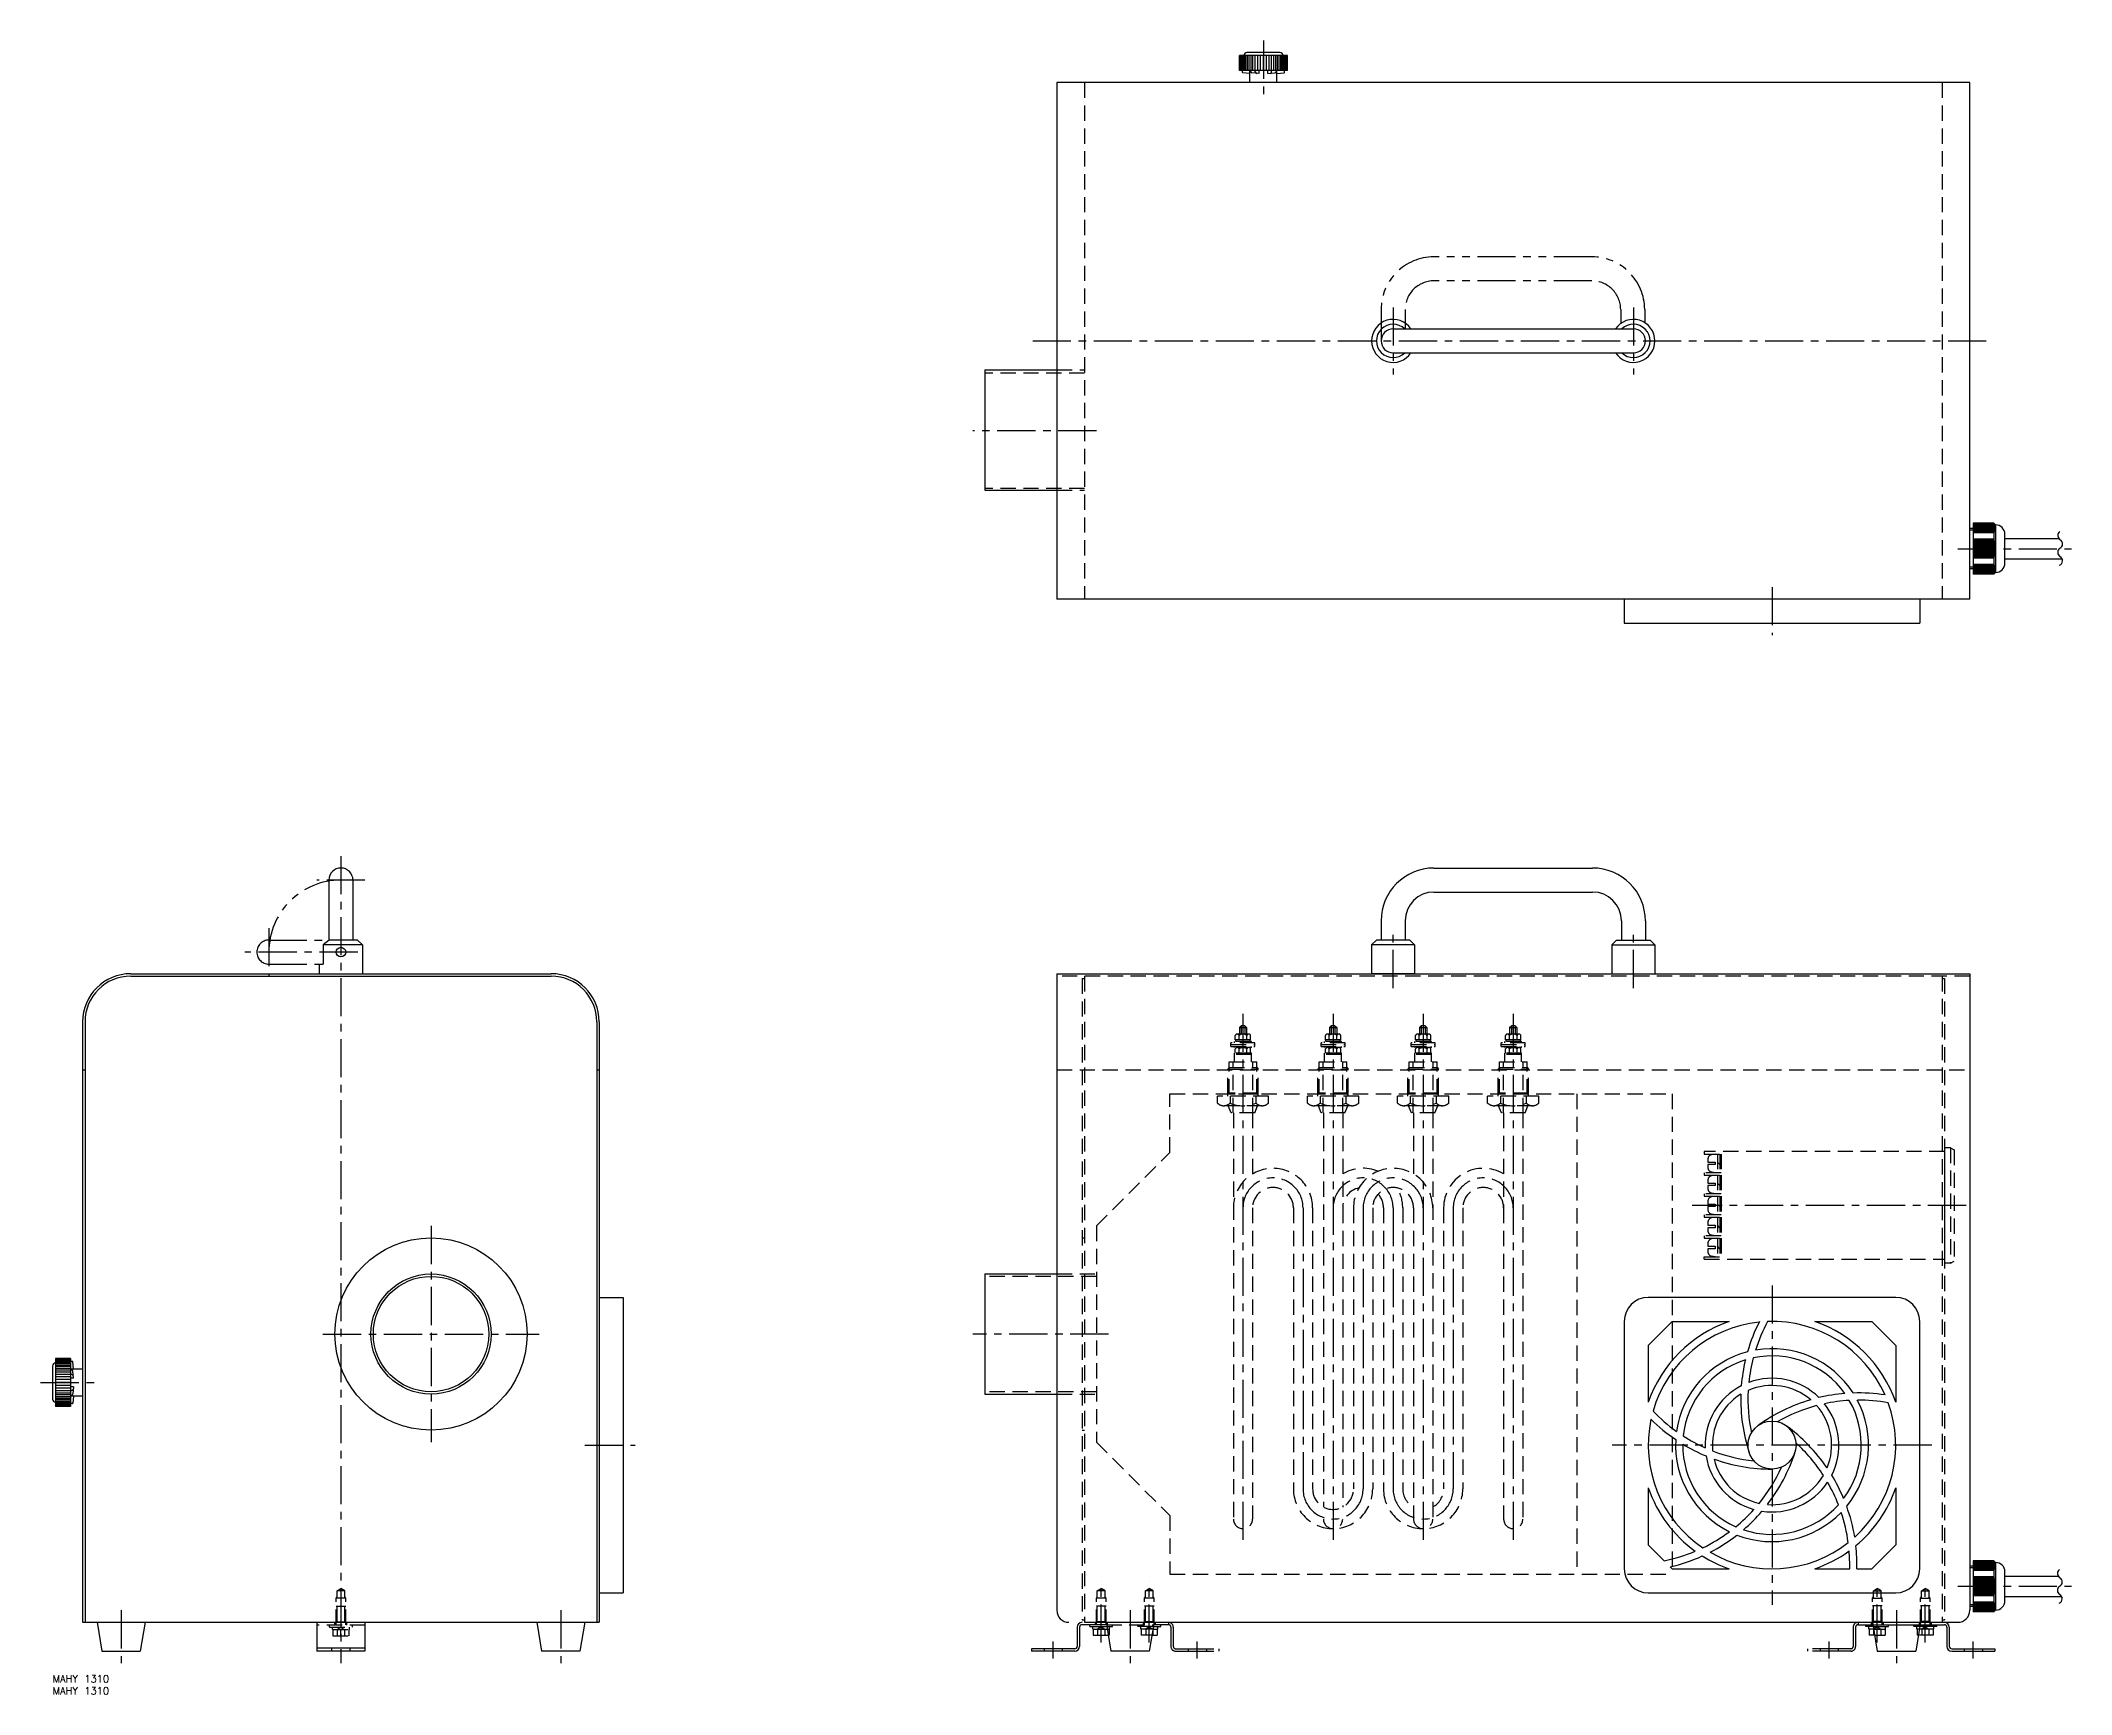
# Model space of a CAD drawing. Extents: x -5 to 840, y -8 to 680.
import ezdxf

# ---------------------------------------------------------------- set-up
doc = ezdxf.new("R2010")
doc.units = 0
doc.header["$LTSCALE"] = 0.5
for name, pattern in [('CENTER', [50.8, 31.75, -6.35, 6.35, -6.35]), ('DASHED', [19.05, 12.7, -6.35]), ('PHANTOM', [63.5, 31.75, -6.35, 6.35, -6.35, 6.35, -6.35])]:
    doc.linetypes.add(name, pattern=pattern)
for name, color, linetype in [('MSM_CENTER', 1, 'CENTER'), ('MSM_CONTINUOUS', 7, 'CONTINUOUS'), ('MSM_DASHED', 4, 'DASHED'), ('MSM_IMAGINARY', 6, 'PHANTOM'), ('MSM_NARROW', 5, 'CONTINUOUS'), ('MSM_PART_NUMBER', 7, 'CONTINUOUS')]:
    doc.layers.add(name, color=color, linetype=linetype)
doc.styles.get("Standard").update_dxf_attribs({"font": 'txt.shx', "height": 3, "bigfont": 'bigfont.shx'})

# ---------------------------------------------------------------- blocks, each defined once
blk = doc.blocks.new('*U5')
at = {"layer": 'MSM_PART_NUMBER'}
blk.add_text('MAHY 1310', height=3, dxfattribs=at).set_placement((0, -3))
blk = doc.blocks.new('*U6')
at = {"layer": 'MSM_PART_NUMBER'}
blk.add_text('MAHY 1310', height=3, dxfattribs=at).set_placement((0, -8))

msp = doc.modelspace()

# ---------------------------------------------------------------- linework, layer by layer
at = {"layer": 'MSM_CENTER'}
for p, q in [((503.97, 680.43), (503.97, 657.93)), ((557.96, 569.39), (557.96, 541.48)), ((657.96, 569.39), (657.96, 541.48)), ((407.97, 555.43), (807.96, 555.43)), ((434.47, 517.93), (382.97, 517.93)), ((792.96, 468.93), (840.27, 468.93)), ((715.66, 452.93), (715.66, 432.93)), ((120, 341), (120, 5)), ((130, 331), (110, 331)), ((90, 311), (90, 291)), ((557.96, 286), (557.96, 311)), ((657.96, 286), (657.96, 311)), ((127, 301), (80, 301)), ((495.46, 275.36), (495.46, 56)), ((532.96, 275.36), (532.96, 56)), ((570.46, 275.36), (570.46, 56)), ((607.96, 275.36), (607.96, 56)), ((520.46, 194.5), (520.46, 77.5)), ((545.46, 194.5), (545.46, 77.5)), ((557.96, 194.5), (557.96, 77.5)), ((582.96, 194.5), (582.96, 77.5)), ((796.46, 195.54), (682.46, 195.54)), ((157.5, 187), (157.5, 97)), ((715.66, 162.26), (715.66, 29.26)), ((112.5, 142), (202.5, 142)), ((439.47, 142), (382.97, 142)), ((-5, 121.8), (18.5, 121.8)), ((221.5, 95.76), (242.5, 95.76)), ((782.16, 95.76), (649.16, 95.76)), ((436.46, 13.6), (436.46, 39.04)), ((456.46, 13.6), (456.46, 39.04)), ((759.46, 13.6), (759.46, 39.04)), ((779.46, 13.6), (779.46, 39.04)), ((792.96, 37), (840.27, 37)), ((28.5, 27), (28.5, 5)), ((211.5, 27), (211.5, 5)), ((448.46, 27), (448.46, 5)), ((767.46, 27), (767.46, 5)), ((416.46, 7), (416.46, 14)), ((476.46, 7), (476.46, 14)), ((739.46, 7), (739.46, 14)), ((799.46, 7), (799.46, 14))]:
    msp.add_line(p, q, dxfattribs=at)
for centre, start, end in [((507.96, 194.5), 0, 180), ((545.46, 194.5), 0, 180), ((557.96, 194.5), 0, 180), ((595.46, 194.5), 0, 180), ((532.96, 77.5), 180, 0), ((570.46, 77.5), 180, 0)]:
    msp.add_arc(centre, 12.5, start, end, dxfattribs=at)
at = {"layer": 'MSM_CONTINUOUS'}
for p, q in [((513.97, 674.18), (493.97, 674.18)), ((493.97, 667.93), (493.97, 674.18)), ((513.97, 667.93), (493.97, 667.93)), ((494.22, 667.93), (494.22, 674.18)), ((494.47, 667.93), (494.47, 674.18)), ((494.84, 667.93), (494.84, 674.18)), ((495.22, 667.93), (495.22, 674.18)), ((495.22, 667.17), (495.22, 667.93)), ((495.59, 667.93), (495.59, 674.18)), ((496.09, 667.93), (496.09, 674.18)), ((496.72, 667.93), (496.72, 674.18)), ((510.84, 675.43), (497.09, 675.43)), ((497.34, 667.93), (497.34, 674.18)), ((498.09, 667.93), (498.09, 674.18)), ((498.34, 662.93), (498.34, 667.93)), ((498.65, 667.93), (498.65, 667.62)), ((498.84, 667.93), (498.84, 674.18)), ((499.59, 667.93), (499.59, 674.18)), ((500.59, 667.93), (500.59, 674.18)), ((500.6, 667.41), (500.6, 667.93)), ((501.59, 667.93), (501.59, 674.18)), ((502.19, 666.68), (502.19, 667.93)), ((502.72, 667.93), (502.72, 674.18)), ((503.97, 667.93), (503.97, 674.18)), ((503.97, 667.93), (503.97, 674.18)), ((505.22, 667.93), (505.22, 674.18)), ((505.75, 666.68), (505.75, 667.93)), ((506.34, 667.93), (506.34, 674.18)), ((507.33, 667.41), (507.33, 667.93)), ((507.34, 667.93), (507.34, 674.18)), ((508.34, 667.93), (508.34, 674.18)), ((509.09, 667.93), (509.09, 674.18)), ((509.28, 667.93), (509.28, 667.62)), ((509.59, 662.93), (509.59, 667.93)), ((509.84, 667.93), (509.84, 674.18)), ((510.59, 667.93), (510.59, 674.18)), ((511.22, 667.93), (511.22, 674.18)), ((511.84, 667.93), (511.84, 674.18)), ((512.34, 667.93), (512.34, 674.18)), ((512.72, 667.93), (512.72, 674.18)), ((512.72, 667.17), (512.72, 667.93)), ((513.09, 667.93), (513.09, 674.18)), ((513.47, 667.93), (513.47, 674.18)), ((513.72, 667.93), (513.72, 674.18)), ((513.97, 667.93), (513.97, 674.18)), ((797.96, 662.93), (417.96, 662.93)), ((417.96, 662.93), (417.96, 447.93)), ((498.34, 666.68), (495.33, 667.04)), ((509.59, 662.93), (498.34, 662.93)), ((502.19, 666.68), (499.21, 667)), ((505.75, 666.68), (508.72, 667)), ((509.59, 666.68), (512.61, 667.04)), ((797.96, 447.93), (797.96, 662.93)), ((557.96, 560.43), (657.96, 560.43)), ((557.96, 550.43), (657.96, 550.43)), ((387.97, 543.32), (417.97, 543.32)), ((387.97, 543.32), (387.97, 493.32)), ((387.97, 493.32), (417.97, 493.32)), ((799.39, 477.33), (797.96, 477.33)), ((799.39, 476.63), (797.96, 476.63)), ((799.39, 479.58), (799.39, 458.28)), ((807.94, 479.58), (799.39, 479.58)), ((808.25, 479.27), (799.39, 479.27)), ((808.44, 479.08), (799.39, 479.08)), ((808.64, 478.88), (799.39, 478.88)), ((808.69, 478.68), (799.39, 478.68)), ((808.69, 478.49), (799.39, 478.49)), ((808.69, 478.29), (799.39, 478.29)), ((808.69, 478.09), (799.39, 478.09)), ((808.69, 477.9), (799.39, 477.9)), ((808.69, 477.7), (799.39, 477.7)), ((808.69, 477.5), (799.39, 477.5)), ((808.68, 477.31), (799.39, 477.31)), ((808.65, 477.11), (799.39, 477.11)), ((808.62, 476.92), (799.39, 476.92)), ((808.57, 476.72), (799.39, 476.72)), ((808.51, 476.52), (799.39, 476.52)), ((808.43, 476.33), (799.39, 476.33)), ((808.34, 476.13), (799.39, 476.13)), ((808.22, 475.93), (799.39, 475.93)), ((808.09, 475.74), (799.39, 475.74)), ((807.94, 475.54), (799.39, 475.54)), ((808.69, 478.83), (807.94, 479.58)), ((807.94, 475.54), (807.94, 472.86)), ((808.69, 478.83), (808.69, 459.03)), ((812.59, 462.93), (812.59, 474.93)), ((807.94, 472.86), (799.39, 472.86)), ((808.08, 472.46), (799.39, 472.46)), ((808.21, 472.07), (799.39, 472.07)), ((808.33, 471.68), (799.39, 471.68)), ((808.42, 471.29), (799.39, 471.29)), ((808.5, 470.89), (799.39, 470.89)), ((808.57, 470.5), (799.39, 470.5)), ((808.62, 470.11), (799.39, 470.11)), ((808.66, 469.72), (799.39, 469.72)), ((808.68, 469.32), (799.39, 469.32)), ((808.69, 468.93), (799.39, 468.93)), ((808.68, 468.54), (799.39, 468.54)), ((808.66, 468.15), (799.39, 468.15)), ((808.62, 467.75), (799.39, 467.75)), ((808.57, 467.36), (799.39, 467.36)), ((808.5, 466.97), (799.39, 466.97)), ((808.42, 466.58), (799.39, 466.58)), ((808.33, 466.18), (799.39, 466.18)), ((808.21, 465.79), (799.39, 465.79)), ((808.08, 465.4), (799.39, 465.4)), ((807.94, 465.01), (799.39, 465.01)), ((807.94, 465.01), (807.94, 462.32)), ((812.59, 473.18), (835.01, 473.18)), ((799.39, 461.23), (797.96, 461.23)), ((799.39, 460.53), (797.96, 460.53)), ((807.94, 462.32), (799.39, 462.32)), ((808.09, 462.12), (799.39, 462.12)), ((808.22, 461.93), (799.39, 461.93)), ((808.34, 461.73), (799.39, 461.73)), ((808.43, 461.54), (799.39, 461.54)), ((808.51, 461.34), (799.39, 461.34)), ((808.57, 461.14), (799.39, 461.14)), ((808.62, 460.95), (799.39, 460.95)), ((808.65, 460.75), (799.39, 460.75)), ((808.68, 460.55), (799.39, 460.55)), ((808.69, 460.36), (799.39, 460.36)), ((808.69, 460.16), (799.39, 460.16)), ((808.69, 459.96), (799.39, 459.96)), ((808.69, 459.77), (799.39, 459.77)), ((808.69, 459.57), (799.39, 459.57)), ((808.69, 459.38), (799.39, 459.38)), ((808.69, 459.18), (799.39, 459.18)), ((808.64, 458.98), (799.39, 458.98)), ((808.44, 458.79), (799.39, 458.79)), ((808.25, 458.59), (799.39, 458.59)), ((807.94, 458.28), (799.39, 458.28)), ((808.69, 459.03), (807.94, 458.28)), ((812.59, 464.68), (836.43, 464.68)), ((797.96, 447.93), (417.96, 447.93)), ((654.16, 447.93), (654.16, 437.93)), ((777.16, 447.93), (777.16, 437.93)), ((654.16, 437.93), (777.16, 437.93)), ((115, 331), (115, 305.87)), ((125, 331), (125, 306)), ((574.96, 336), (640.96, 336)), ((574.96, 326), (640.96, 326)), ((552.96, 314), (552.96, 306)), ((562.96, 314), (562.96, 306)), ((652.96, 314), (652.96, 306)), ((662.96, 314), (662.96, 306)), ((115.17, 306), (112.57, 304)), ((126.95, 306), (115.17, 306)), ((126.95, 306), (128.95, 304)), ((551.01, 306), (549.01, 304)), ((564.92, 306), (551.01, 306)), ((564.92, 306), (566.92, 304)), ((651, 306), (649, 304)), ((651, 306), (664.91, 306)), ((664.91, 306), (666.91, 304)), ((110.95, 296), (110.96, 292)), ((110.95, 296), (112.56, 296)), ((112.57, 304), (112.56, 296)), ((128.95, 304), (112.57, 304)), ((128.95, 304), (128.95, 292)), ((566.92, 304), (548.92, 304)), ((549.01, 304), (549.01, 292)), ((566.92, 304), (566.92, 292)), ((649, 304), (666.91, 304)), ((649, 304), (649, 292)), ((666.91, 304), (666.91, 292)), ((32.5, 292), (207.5, 292)), ((32.5, 291), (207.5, 291)), ((417.96, 292), (797.96, 292)), ((417.96, 292), (417.96, 27)), ((562.92, 292), (548.92, 292)), ((566.72, 292), (562.92, 292)), ((649.2, 292), (653, 292)), ((653, 292), (666.8, 292)), ((797.96, 292), (797.96, 27)), ((12.5, 272), (12.5, 22)), ((13.5, 272), (13.5, 22)), ((226.5, 272), (226.5, 22)), ((227.5, 272), (227.5, 22)), ((12.5, 252), (13.5, 252)), ((226.5, 252), (227.5, 252)), ((387.97, 167), (417.97, 167)), ((387.97, 167), (387.97, 117)), ((227.5, 157.26), (237.5, 157.26)), ((237.5, 157.26), (237.5, 34.26)), ((767.16, 157.26), (664.16, 157.26)), ((654.16, 147.26), (654.16, 44.26)), ((674.16, 147.26), (664.16, 137.26)), ((674.16, 147.26), (697.83, 147.26)), ((733.49, 147.26), (757.16, 147.26)), ((767.16, 137.26), (757.16, 147.26)), ((777.16, 44.26), (777.16, 147.26)), ((664.16, 137.26), (664.16, 113.59)), ((767.16, 137.26), (767.16, 113.59)), ((0, 128.68), (0, 114.93)), ((1.25, 131.8), (1.25, 111.8)), ((7.5, 131.8), (1.25, 131.8)), ((7.5, 131.55), (1.25, 131.55)), ((7.5, 131.3), (1.25, 131.3)), ((7.5, 130.93), (1.25, 130.93)), ((7.5, 130.55), (1.25, 130.55)), ((7.5, 130.18), (1.25, 130.18)), ((7.5, 129.68), (1.25, 129.68)), ((7.5, 129.05), (1.25, 129.05)), ((7.5, 128.43), (1.25, 128.43)), ((7.5, 127.68), (1.25, 127.68)), ((7.5, 126.93), (1.25, 126.93)), ((7.5, 131.8), (7.5, 111.8)), ((8.26, 130.55), (7.5, 130.55)), ((12.5, 127.43), (7.5, 127.43)), ((7.5, 127.12), (7.81, 127.12)), ((8.75, 127.43), (8.39, 130.44)), ((7.5, 126.18), (1.25, 126.18)), ((7.5, 125.18), (1.25, 125.18)), ((7.5, 124.18), (1.25, 124.18)), ((7.5, 123.05), (1.25, 123.05)), ((7.5, 121.8), (1.25, 121.8)), ((7.5, 121.8), (1.25, 121.8)), ((7.5, 120.55), (1.25, 120.55)), ((7.5, 119.43), (1.25, 119.43)), ((7.5, 118.43), (1.25, 118.43)), ((8.02, 125.17), (7.5, 125.17)), ((8.75, 123.58), (7.5, 123.58)), ((8.75, 120.02), (7.5, 120.02)), ((8.02, 118.44), (7.5, 118.44)), ((8.75, 123.58), (8.43, 126.56)), ((8.75, 120.02), (8.43, 117.05)), ((7.5, 117.43), (1.25, 117.43)), ((7.5, 116.68), (1.25, 116.68)), ((7.5, 115.93), (1.25, 115.93)), ((7.5, 115.18), (1.25, 115.18)), ((7.5, 114.55), (1.25, 114.55)), ((7.5, 113.93), (1.25, 113.93)), ((7.5, 113.43), (1.25, 113.43)), ((7.5, 113.05), (1.25, 113.05)), ((7.5, 112.68), (1.25, 112.68)), ((7.5, 112.3), (1.25, 112.3)), ((7.5, 112.05), (1.25, 112.05)), ((7.5, 111.8), (1.25, 111.8)), ((7.5, 116.49), (7.81, 116.49)), ((12.5, 116.18), (7.5, 116.18)), ((8.26, 113.05), (7.5, 113.05)), ((8.75, 116.18), (8.39, 113.16)), ((387.97, 117), (417.97, 117)), ((664.16, 77.92), (664.16, 54.26)), ((767.16, 77.92), (767.16, 54.26)), ((664.16, 54.26), (670.79, 47.63)), ((757.16, 44.26), (767.16, 54.26)), ((673.31, 45.11), (674.16, 44.26)), ((674.16, 44.26), (697.83, 44.26)), ((733.49, 44.26), (747.99, 44.26)), ((750.99, 44.26), (757.16, 44.26)), ((799.42, 45.4), (797.99, 45.4)), ((799.42, 44.7), (797.99, 44.7)), ((799.42, 47.65), (799.42, 26.35)), ((807.97, 47.65), (799.42, 47.65)), ((808.28, 47.34), (799.42, 47.34)), ((808.47, 47.14), (799.42, 47.14)), ((808.67, 46.95), (799.42, 46.95)), ((808.72, 46.75), (799.42, 46.75)), ((808.72, 46.56), (799.42, 46.56)), ((808.72, 46.36), (799.42, 46.36)), ((808.72, 46.16), (799.42, 46.16)), ((808.72, 45.97), (799.42, 45.97)), ((808.72, 45.77), (799.42, 45.77)), ((808.72, 45.57), (799.42, 45.57)), ((808.71, 45.38), (799.42, 45.38)), ((808.68, 45.18), (799.42, 45.18)), ((808.65, 44.99), (799.42, 44.99)), ((808.6, 44.79), (799.42, 44.79)), ((808.54, 44.59), (799.42, 44.59)), ((808.46, 44.4), (799.42, 44.4)), ((808.37, 44.2), (799.42, 44.2)), ((808.25, 44), (799.42, 44)), ((808.12, 43.81), (799.42, 43.81)), ((807.97, 43.61), (799.42, 43.61)), ((808.72, 46.9), (807.97, 47.65)), ((807.97, 43.61), (807.97, 40.93)), ((808.72, 46.9), (808.72, 27.1)), ((812.62, 31), (812.62, 43)), ((227.5, 34.26), (237.5, 34.26)), ((664.16, 34.26), (767.16, 34.26)), ((807.97, 40.93), (799.42, 40.93)), ((808.11, 40.53), (799.42, 40.53)), ((808.24, 40.14), (799.42, 40.14)), ((808.36, 39.75), (799.42, 39.75)), ((808.45, 39.36), (799.42, 39.36)), ((808.53, 38.96), (799.42, 38.96)), ((808.6, 38.57), (799.42, 38.57)), ((808.65, 38.18), (799.42, 38.18)), ((808.69, 37.79), (799.42, 37.79)), ((808.71, 37.39), (799.42, 37.39)), ((808.72, 37), (799.42, 37)), ((808.71, 36.61), (799.42, 36.61)), ((808.69, 36.22), (799.42, 36.22)), ((808.65, 35.82), (799.42, 35.82)), ((808.6, 35.43), (799.42, 35.43)), ((808.53, 35.04), (799.42, 35.04)), ((808.45, 34.64), (799.42, 34.64)), ((808.36, 34.25), (799.42, 34.25)), ((808.24, 33.86), (799.42, 33.86)), ((812.62, 41.25), (834.77, 41.25)), ((118, 28.7), (122, 28.7)), ((799.42, 29.3), (797.99, 29.3)), ((799.42, 28.6), (797.99, 28.6)), ((808.11, 33.47), (799.42, 33.47)), ((807.97, 33.07), (799.42, 33.07)), ((807.97, 30.39), (799.42, 30.39)), ((808.12, 30.19), (799.42, 30.19)), ((808.25, 30), (799.42, 30)), ((808.37, 29.8), (799.42, 29.8)), ((808.46, 29.61), (799.42, 29.61)), ((808.54, 29.41), (799.42, 29.41)), ((808.6, 29.21), (799.42, 29.21)), ((808.65, 29.02), (799.42, 29.02)), ((808.68, 28.82), (799.42, 28.82)), ((808.71, 28.62), (799.42, 28.62)), ((808.72, 28.43), (799.42, 28.43)), ((808.72, 28.23), (799.42, 28.23)), ((808.72, 28.03), (799.42, 28.03)), ((808.72, 27.84), (799.42, 27.84)), ((808.72, 27.64), (799.42, 27.64)), ((808.72, 27.44), (799.42, 27.44)), ((808.72, 27.25), (799.42, 27.25)), ((808.67, 27.05), (799.42, 27.05)), ((808.47, 26.86), (799.42, 26.86)), ((808.28, 26.66), (799.42, 26.66)), ((807.97, 26.35), (799.42, 26.35)), ((807.97, 33.07), (807.97, 30.39)), ((808.72, 27.1), (807.97, 26.35)), ((812.62, 32.75), (836.21, 32.75)), ((12.5, 22), (227.5, 22)), ((18.5, 22), (20.5, 10)), ((38.5, 22), (36.5, 10)), ((110, 22), (110, 10)), ((130, 22), (130, 10)), ((201.5, 22), (203.5, 10)), ((221.5, 22), (219.5, 10)), ((426.46, 20), (426.46, 12)), ((427.46, 20), (427.46, 12)), ((438.63, 21), (428.46, 21)), ((429.47, 22), (792.96, 22)), ((431.71, 20.2), (431.71, 21)), ((431.71, 20.2), (438.76, 20.2)), ((432.96, 19.2), (432.96, 20.2)), ((432.96, 19.2), (438.93, 19.2)), ((433.11, 19.2), (433.11, 16.6)), ((438.46, 22), (440.46, 10)), ((458.46, 22), (456.46, 10)), ((458, 19.2), (459.96, 19.2)), ((458.16, 20.2), (461.21, 20.2)), ((464.46, 21), (458.3, 21)), ((459.81, 19.2), (459.81, 16.6)), ((459.96, 19.2), (459.96, 20.2)), ((461.21, 20.2), (461.21, 21)), ((464.46, 22), (464.46, 21)), ((751.46, 22), (751.46, 21)), ((751.46, 21), (787.46, 21)), ((754.71, 20.2), (754.71, 21)), ((757.76, 20.2), (754.71, 20.2)), ((755.96, 19.2), (755.96, 20.2)), ((757.93, 19.2), (755.96, 19.2)), ((756.11, 19.2), (756.11, 16.6)), ((757.46, 22), (759.46, 10)), ((777.46, 22), (775.46, 10)), ((782.96, 19.2), (777, 19.2)), ((784.21, 20.2), (777.16, 20.2)), ((782.81, 19.2), (782.81, 16.6)), ((782.96, 19.2), (782.96, 20.2)), ((784.21, 20.2), (784.21, 21)), ((788.46, 20), (788.46, 12)), ((789.46, 20), (789.46, 12)), ((20.5, 10), (36.5, 10)), ((130, 11.2), (110, 11.2)), ((130, 10), (110, 10)), ((219.5, 10), (203.5, 10)), ((425.46, 11), (407.46, 11)), ((407.46, 11), (407.46, 10)), ((425.46, 10), (407.46, 10)), ((433.11, 16.6), (439.36, 16.6)), ((456.47, 10), (440.47, 10)), ((457.56, 16.6), (459.81, 16.6)), ((758.36, 16.6), (756.11, 16.6)), ((759.46, 10), (775.46, 10)), ((782.81, 16.6), (776.56, 16.6)), ((790.46, 11), (808.46, 11)), ((790.46, 10), (808.46, 10)), ((808.46, 11), (808.46, 10))]:
    msp.add_line(p, q, dxfattribs=at)
for centre, radius in [((120, 301), 2), ((157.5, 142), 40), ((157.5, 142), 25), ((157.5, 142), 24), ((715.66, 95.76), 10)]:
    msp.add_circle(centre, radius, dxfattribs=at)
for centre, radius, start, end in [((497.09, 674.18), 1.25, 90, 180), ((510.84, 674.18), 1.25, 0, 90), ((495.34, 667.17), 0.125, 180, 263.157), ((499.28, 667.62), 0.625, 180, 263.939), ((501.23, 667.41), 0.625, 180, 263.939), ((506.71, 667.41), 0.625, 276.061, 0), ((508.66, 667.62), 0.625, 276.061, 0), ((512.59, 667.17), 0.125, 276.843, 0), ((557.96, 555.43), 8.95, 33.9424, 326.058), ((557.96, 555.43), 6.95, 45.966, 314.034), ((557.96, 555.43), 5, 90, 270), ((657.96, 555.43), 8.95, 213.943, 146.057), ((657.96, 555.43), 6.95, 225.968, 134.032), ((657.96, 555.43), 5, 270, 90), ((805.59, 477.56), 3.09, 319.255, 0), ((808.69, 474.93), 3.9, 0, 90), ((798.04, 468.93), 10.65, 338.369, 21.631), ((805.59, 460.3), 3.09, 0, 40.7453), ((808.69, 462.93), 3.9, 270, 0), ((120, 331), 5, 0, 180), ((574.96, 314), 22, 90, 180), ((640.96, 314), 22, 0, 90), ((574.96, 314), 12, 90, 180), ((640.96, 314), 12, 0, 90), ((32.5, 272), 20, 90, 180), ((32.5, 272), 19, 90, 180), ((207.5, 272), 20, 0, 90), ((207.5, 272), 19, 0, 90), ((664.16, 147.26), 10, 90, 180), ((767.16, 147.26), 10, 0, 90), ((715.66, 95.76), 54.5, 109.099, 160.901), ((715.66, 95.76), 51.5, 95.9516, 164.036), ((774.15, 114.76), 71.5, 152.968, 163.892), ((774.15, 114.76), 68.5, 151.681, 162.527), ((715.66, 95.76), 51.5, 23.9516, 92.0148), ((715.66, 95.76), 54.5, 19.0991, 70.9009), ((715.66, 95.76), 40.16, 32.7174, 99.8199), ((1.25, 128.68), 1.25, 90, 180), ((7.81, 126.49), 0.625, 6.0612, 90), ((8.26, 130.43), 0.125, 6.8428, 90), ((715.66, 95.76), 40.16, 104.717, 171.82), ((715.66, 95.76), 37.16, 107.362, 174.087), ((774.15, 114.76), 71.5, 166.688, 175.42), ((774.15, 114.76), 68.5, 165.344, 174.055), ((715.66, 95.76), 37.16, 35.3621, 102.087), ((8.02, 124.54), 0.625, 6.0612, 90), ((8.02, 119.06), 0.625, 270, 353.939), ((715.66, 95.76), 27.82, 117.347, 182.275), ((774.15, 114.76), 68.5, 176.856, 191.693), ((715.66, 95.76), 24.82, 49.5193, 113.521), ((715.66, 95.76), 27.82, 45.3472, 110.275), ((1.25, 114.93), 1.25, 180, 270), ((7.81, 117.12), 0.625, 270, 353.939), ((8.26, 113.18), 0.125, 270, 353.157), ((715.66, 157.26), 68.5, 223.711, 234.527), ((715.66, 95.76), 24.82, 121.519, 185.521), ((774.15, 114.76), 71.5, 178.271, 198), ((751.81, 46), 71.5, 106.271, 126), ((751.81, 46), 68.5, 104.856, 119.693), ((715.66, 95.76), 24.82, 337.519, 41.521), ((751.81, 46), 71.5, 94.6884, 103.42), ((751.81, 46), 68.5, 93.3436, 102.055), ((715.66, 95.76), 27.82, 333.347, 38.275), ((715.66, 95.76), 37.16, 323.362, 30.087), ((715.66, 95.76), 40.16, 320.717, 27.82), ((751.81, 46), 71.5, 81.2178, 91.8915), ((715.66, 95.76), 51.5, 311.952, 20.036), ((751.81, 46), 68.5, 79.7115, 90.5272), ((715.66, 95.76), 51.5, 167.952, 236.036), ((715.66, 157.26), 71.5, 225.218, 235.892), ((679.51, 46), 71.5, 34.2714, 54), ((715.66, 95.76), 40.16, 176.717, 243.82), ((715.66, 95.76), 37.16, 179.362, 246.087), ((715.66, 157.26), 71.5, 238.688, 247.42), ((715.66, 157.26), 68.5, 237.344, 246.055), ((715.66, 157.26), 68.5, 248.856, 263.693), ((679.51, 46), 68.5, 32.8563, 47.6927), ((715.66, 95.76), 27.82, 189.347, 254.275), ((715.66, 95.76), 24.82, 193.519, 257.521), ((715.66, 157.26), 71.5, 250.271, 270), ((657.17, 114.76), 68.5, 320.856, 335.693), ((657.17, 114.76), 71.5, 322.271, 342), ((715.66, 95.76), 54.5, 199.099, 234.101), ((715.66, 95.76), 27.82, 261.347, 326.275), ((715.66, 95.76), 24.82, 265.519, 329.521), ((679.51, 46), 68.5, 21.3436, 30.0546), ((679.51, 46), 71.5, 22.6884, 31.4198), ((715.66, 95.76), 54.5, 309.837, 340.901), ((657.17, 114.76), 68.5, 309.344, 318.055), ((715.66, 95.76), 40.16, 248.717, 315.82), ((715.66, 95.76), 37.16, 251.362, 318.087), ((657.17, 114.76), 71.5, 310.688, 319.42), ((679.51, 46), 68.5, 7.71148, 18.5272), ((679.51, 46), 71.5, 9.21785, 19.8915), ((657.17, 114.76), 68.5, 295.711, 306.527), ((657.17, 114.76), 68.5, 281.467, 292.79), ((657.17, 114.76), 71.5, 297.218, 307.892), ((715.66, 95.76), 51.5, 239.952, 308.036), ((715.66, 95.76), 54.5, 289.099, 306.101), ((679.51, 46), 68.5, 358.54, 4.79), ((679.51, 46), 71.5, 358.601, 6.348), ((664.16, 44.26), 10, 180, 270), ((657.17, 114.76), 71.5, 283.046, 294.348), ((715.66, 95.76), 54.5, 237.837, 250.901), ((767.16, 44.26), 10, 270, 0), ((805.62, 45.63), 3.09, 319.255, 0), ((808.72, 43), 3.9, 0, 90), ((798.07, 37), 10.65, 338.369, 21.631), ((422.96, 27), 5, 180, 270), ((792.96, 27), 5, 270, 0), ((805.62, 28.37), 3.09, 0, 40.7453), ((808.72, 31), 3.9, 270, 0), ((428.46, 20), 2, 90, 180), ((428.46, 20), 1, 90, 180), ((787.46, 20), 2, 0, 90), ((787.46, 20), 1, 0, 90), ((425.46, 12), 1, 270, 0), ((425.46, 12), 2, 270, 0), ((790.46, 12), 2, 180, 270), ((790.46, 12), 1, 180, 270)]:
    msp.add_arc(centre, radius, start, end, dxfattribs=at)
at = {"layer": 'MSM_DASHED'}
for p, q in [((429.47, 662.93), (429.47, 447.93)), ((786.46, 662.93), (786.46, 447.93)), ((429.47, 541.93), (387.97, 541.93)), ((417.97, 543.32), (429.47, 543.32)), ((429.47, 493.93), (387.97, 493.93)), ((417.97, 493.32), (429.47, 493.32)), ((797.96, 291), (417.97, 291)), ((428.47, 290), (428.47, 23)), ((428.47, 290), (429.47, 290)), ((429.47, 291), (429.47, 22)), ((786.46, 291), (786.46, 22)), ((786.46, 290), (787.46, 290)), ((787.46, 290), (787.46, 23)), ((500.46, 263.26), (490.46, 263.26)), ((490.46, 261.76), (490.46, 263.26)), ((490.46, 262.51), (500.46, 262.51)), ((498.96, 263.76), (491.96, 263.76)), ((491.96, 263.26), (491.96, 263.76)), ((492.26, 264.46), (492.26, 266.31)), ((498.66, 264.46), (492.26, 264.46)), ((492.51, 263.76), (492.51, 264.46)), ((497.86, 266.86), (493.06, 266.86)), ((493.86, 264.46), (493.86, 266.31)), ((493.96, 269.65), (494.67, 270.36)), ((493.96, 269.65), (496.96, 269.65)), ((493.96, 269.65), (493.96, 266.86)), ((494.67, 270.36), (494.67, 266.86)), ((496.25, 270.36), (494.67, 270.36)), ((496.25, 270.36), (496.25, 266.86)), ((496.25, 270.36), (496.96, 269.65)), ((496.96, 269.65), (496.96, 266.86)), ((497.06, 264.46), (497.06, 266.31)), ((498.41, 263.76), (498.41, 264.46)), ((498.66, 264.46), (498.66, 266.31)), ((498.96, 263.26), (498.96, 263.76)), ((500.46, 261.76), (500.46, 263.26)), ((537.96, 263.26), (527.96, 263.26)), ((527.96, 261.76), (527.96, 263.26)), ((527.96, 262.51), (537.96, 262.51)), ((536.46, 263.76), (529.46, 263.76)), ((529.46, 263.26), (529.46, 263.76)), ((529.76, 264.46), (529.76, 266.31)), ((536.16, 264.46), (529.76, 264.46)), ((530.01, 263.76), (530.01, 264.46)), ((535.36, 266.86), (530.56, 266.86)), ((531.36, 264.46), (531.36, 266.31)), ((531.46, 269.65), (532.17, 270.36)), ((531.46, 269.65), (534.46, 269.65)), ((531.46, 269.65), (531.46, 266.86)), ((532.17, 270.36), (532.17, 266.86)), ((533.75, 270.36), (532.17, 270.36)), ((533.75, 270.36), (533.75, 266.86)), ((533.75, 270.36), (534.46, 269.65)), ((534.46, 269.65), (534.46, 266.86)), ((534.56, 264.46), (534.56, 266.31)), ((535.91, 263.76), (535.91, 264.46)), ((536.16, 264.46), (536.16, 266.31)), ((536.46, 263.26), (536.46, 263.76)), ((537.96, 261.76), (537.96, 263.26)), ((575.46, 263.26), (565.46, 263.26)), ((565.46, 261.76), (565.46, 263.26)), ((565.46, 262.51), (575.46, 262.51)), ((573.96, 263.76), (566.96, 263.76)), ((566.96, 263.26), (566.96, 263.76)), ((567.26, 264.46), (567.26, 266.31)), ((573.66, 264.46), (567.26, 264.46)), ((567.51, 263.76), (567.51, 264.46)), ((572.86, 266.86), (568.06, 266.86)), ((568.86, 264.46), (568.86, 266.31)), ((568.96, 269.65), (569.67, 270.36)), ((568.96, 269.65), (571.96, 269.65)), ((568.96, 269.65), (568.96, 266.86)), ((569.67, 270.36), (569.67, 266.86)), ((571.25, 270.36), (569.67, 270.36)), ((571.25, 270.36), (571.25, 266.86)), ((571.25, 270.36), (571.96, 269.65)), ((571.96, 269.65), (571.96, 266.86)), ((572.06, 264.46), (572.06, 266.31)), ((573.41, 263.76), (573.41, 264.46)), ((573.66, 264.46), (573.66, 266.31)), ((573.96, 263.26), (573.96, 263.76)), ((575.46, 261.76), (575.46, 263.26)), ((612.96, 263.26), (602.96, 263.26)), ((602.96, 261.76), (602.96, 263.26)), ((602.96, 262.51), (612.96, 262.51)), ((611.46, 263.76), (604.46, 263.76)), ((604.46, 263.26), (604.46, 263.76)), ((604.76, 264.46), (604.76, 266.31)), ((611.16, 264.46), (604.76, 264.46)), ((605.01, 263.76), (605.01, 264.46)), ((610.36, 266.86), (605.56, 266.86)), ((606.36, 264.46), (606.36, 266.31)), ((606.46, 269.65), (607.17, 270.36)), ((606.46, 269.65), (609.46, 269.65)), ((606.46, 269.65), (606.46, 266.86)), ((607.17, 270.36), (607.17, 266.86)), ((608.76, 270.36), (607.17, 270.36)), ((608.76, 270.36), (608.76, 266.86)), ((608.76, 270.36), (609.46, 269.65)), ((609.46, 269.65), (609.46, 266.86)), ((609.56, 264.46), (609.56, 266.31)), ((610.91, 263.76), (610.91, 264.46)), ((611.16, 264.46), (611.16, 266.31)), ((611.46, 263.26), (611.46, 263.76)), ((612.96, 261.76), (612.96, 263.26)), ((489.69, 253), (489.69, 255.37)), ((489.69, 255.37), (501.23, 255.37)), ((490.46, 261.76), (500.46, 261.76)), ((491.36, 234.05), (491.36, 255.37)), ((491.96, 261.26), (491.96, 261.76)), ((498.96, 261.26), (491.96, 261.26)), ((498.96, 258.86), (491.96, 258.86)), ((491.96, 255.36), (491.96, 258.86)), ((498.96, 258.36), (491.96, 258.36)), ((492.26, 258.86), (492.26, 260.7)), ((493.86, 258.86), (493.86, 260.7)), ((497.06, 258.86), (497.06, 260.7)), ((498.66, 258.86), (498.66, 260.7)), ((498.96, 261.26), (498.96, 261.76)), ((498.96, 255.36), (498.96, 258.86)), ((499.56, 234.05), (499.56, 255.37)), ((501.23, 253), (501.23, 255.37)), ((527.19, 253), (527.19, 255.37)), ((527.19, 255.37), (538.73, 255.37)), ((527.96, 261.76), (537.96, 261.76)), ((528.86, 234.05), (528.86, 255.37)), ((529.46, 261.26), (529.46, 261.76)), ((536.46, 261.26), (529.46, 261.26)), ((536.46, 258.86), (529.46, 258.86)), ((529.46, 255.36), (529.46, 258.86)), ((536.46, 258.36), (529.46, 258.36)), ((529.76, 258.86), (529.76, 260.7)), ((531.36, 258.86), (531.36, 260.7)), ((534.56, 258.86), (534.56, 260.7)), ((536.16, 258.86), (536.16, 260.7)), ((536.46, 261.26), (536.46, 261.76)), ((536.46, 255.36), (536.46, 258.86)), ((537.06, 234.05), (537.06, 255.37)), ((538.73, 253), (538.73, 255.37)), ((564.69, 253), (564.69, 255.37)), ((564.69, 255.37), (576.23, 255.37)), ((565.46, 261.76), (575.46, 261.76)), ((566.36, 234.05), (566.36, 255.37)), ((566.96, 261.26), (566.96, 261.76)), ((573.96, 261.26), (566.96, 261.26)), ((573.96, 258.86), (566.96, 258.86)), ((566.96, 255.36), (566.96, 258.86)), ((573.96, 258.36), (566.96, 258.36)), ((567.26, 258.86), (567.26, 260.7)), ((568.86, 258.86), (568.86, 260.7)), ((572.06, 258.86), (572.06, 260.7)), ((573.66, 258.86), (573.66, 260.7)), ((573.96, 261.26), (573.96, 261.76)), ((573.96, 255.36), (573.96, 258.86)), ((574.56, 234.05), (574.56, 255.37)), ((576.23, 253), (576.23, 255.37)), ((602.19, 253), (602.19, 255.37)), ((602.19, 255.37), (613.73, 255.37)), ((602.96, 261.76), (612.96, 261.76)), ((603.86, 234.05), (603.86, 255.37)), ((604.46, 261.26), (604.46, 261.76)), ((611.46, 261.26), (604.46, 261.26)), ((611.46, 258.86), (604.46, 258.86)), ((604.46, 255.36), (604.46, 258.86)), ((611.46, 258.36), (604.46, 258.36)), ((604.76, 258.86), (604.76, 260.7)), ((606.36, 258.86), (606.36, 260.7)), ((609.56, 258.86), (609.56, 260.7)), ((611.16, 258.86), (611.16, 260.7)), ((611.46, 261.26), (611.46, 261.76)), ((611.46, 255.36), (611.46, 258.86)), ((612.06, 234.05), (612.06, 255.37)), ((613.73, 253), (613.73, 255.37)), ((417.97, 252), (798.13, 252)), ((489.69, 253), (489.14, 252.21)), ((489.14, 242.34), (489.14, 252.21)), ((489.14, 252.21), (501.78, 252.21)), ((489.69, 241.79), (489.69, 253)), ((489.69, 253), (501.23, 253)), ((501.23, 253), (501.78, 252.21)), ((501.23, 241.79), (501.23, 253)), ((501.78, 242.34), (501.78, 252.21)), ((527.19, 253), (526.64, 252.21)), ((526.64, 242.34), (526.64, 252.21)), ((526.64, 252.21), (539.28, 252.21)), ((527.19, 241.79), (527.19, 253)), ((527.19, 253), (538.73, 253)), ((538.73, 253), (539.28, 252.21)), ((538.73, 241.79), (538.73, 253)), ((539.28, 242.34), (539.28, 252.21)), ((564.69, 253), (564.14, 252.21)), ((564.14, 242.34), (564.14, 252.21)), ((564.14, 252.21), (576.78, 252.21)), ((564.69, 241.79), (564.69, 253)), ((564.69, 253), (576.23, 253)), ((576.23, 253), (576.78, 252.21)), ((576.23, 241.79), (576.23, 253)), ((576.78, 242.34), (576.78, 252.21)), ((602.19, 253), (601.64, 252.21)), ((601.64, 242.34), (601.64, 252.21)), ((601.64, 252.21), (614.29, 252.21)), ((602.19, 241.79), (602.19, 253)), ((602.19, 253), (613.73, 253)), ((613.73, 253), (614.29, 252.21)), ((613.73, 241.79), (613.73, 253)), ((614.29, 242.34), (614.29, 252.21)), ((465.05, 242), (674.07, 242)), ((465.05, 217.58), (465.05, 242)), ((484.79, 238.15), (484.79, 241)), ((506.12, 241), (484.79, 241)), ((503.48, 237.05), (487.44, 237.05)), ((489.69, 241.79), (489.14, 242.34)), ((501.78, 242.34), (489.14, 242.34)), ((489.14, 241), (489.14, 241.79)), ((501.78, 241.79), (489.14, 241.79)), ((490.56, 234.05), (489.36, 237.05)), ((490.09, 241), (490.09, 238.15)), ((500.36, 234.05), (501.56, 237.05)), ((500.83, 241), (500.83, 238.15)), ((501.23, 241.79), (501.78, 242.34)), ((501.78, 241), (501.78, 241.79)), ((506.12, 238.15), (506.12, 241)), ((522.29, 238.15), (522.29, 241)), ((543.62, 241), (522.29, 241)), ((540.98, 237.05), (524.94, 237.05)), ((527.19, 241.79), (526.64, 242.34)), ((539.28, 242.34), (526.64, 242.34)), ((526.64, 241), (526.64, 241.79)), ((539.28, 241.79), (526.64, 241.79)), ((528.06, 234.05), (526.86, 237.05)), ((527.59, 241), (527.59, 238.15)), ((537.86, 234.05), (539.06, 237.05)), ((538.33, 241), (538.33, 238.15)), ((538.73, 241.79), (539.28, 242.34)), ((539.28, 241), (539.28, 241.79)), ((543.62, 238.15), (543.62, 241)), ((559.79, 238.15), (559.79, 241)), ((581.12, 241), (559.79, 241)), ((578.48, 237.05), (562.44, 237.05)), ((564.69, 241.79), (564.14, 242.34)), ((576.78, 242.34), (564.14, 242.34)), ((564.14, 241), (564.14, 241.79)), ((576.78, 241.79), (564.14, 241.79)), ((565.56, 234.05), (564.36, 237.05)), ((565.09, 241), (565.09, 238.15)), ((575.36, 234.05), (576.56, 237.05)), ((575.83, 241), (575.83, 238.15)), ((576.23, 241.79), (576.78, 242.34)), ((576.78, 241), (576.78, 241.79)), ((581.12, 238.15), (581.12, 241)), ((597.3, 238.15), (597.3, 241)), ((618.63, 241), (597.3, 241)), ((615.98, 237.05), (599.95, 237.05)), ((602.19, 241.79), (601.64, 242.34)), ((614.29, 242.34), (601.64, 242.34)), ((601.64, 241), (601.64, 241.79)), ((614.28, 241.79), (601.64, 241.79)), ((603.06, 234.05), (601.86, 237.05)), ((602.59, 241), (602.59, 238.15)), ((612.86, 234.05), (614.06, 237.05)), ((613.34, 241), (613.34, 238.15)), ((613.73, 241.79), (614.29, 242.34)), ((614.28, 241), (614.28, 241.79)), ((618.63, 238.15), (618.63, 241)), ((634.47, 242), (634.47, 42)), ((674.07, 242), (674.07, 42)), ((500.36, 234.05), (490.56, 234.05)), ((491.46, 234.05), (491.46, 65)), ((499.46, 234.05), (499.46, 208.64)), ((537.86, 234.05), (528.06, 234.05)), ((528.96, 234.05), (528.96, 70)), ((536.96, 234.05), (536.96, 194.5)), ((575.36, 234.05), (565.56, 234.05)), ((566.46, 234.05), (566.46, 208.64)), ((574.46, 234.05), (574.46, 65)), ((612.86, 234.05), (603.06, 234.05)), ((603.96, 234.05), (603.96, 194.5)), ((611.96, 234.05), (611.96, 65)), ((434.47, 187), (465.05, 217.58)), ((787.46, 217.94), (687.46, 217.94)), ((687.46, 217.94), (687.46, 216.94)), ((687.46, 216.94), (694.46, 216.94)), ((688.96, 214.74), (688.96, 213.56)), ((688.96, 213.56), (691.96, 213.56)), ((688.96, 212.56), (688.96, 211.39)), ((691.96, 212.56), (688.96, 212.56)), ((691.96, 216.94), (690.61, 216.71)), ((691.96, 213.56), (691.96, 212.56)), ((692.96, 216.94), (692.96, 209.18)), ((693.96, 212.56), (692.96, 213.56)), ((693.96, 216.94), (693.96, 209.18)), ((694.46, 216.94), (694.46, 209.18)), ((787.46, 219.54), (787.46, 171.54)), ((789.96, 219.54), (787.46, 219.54)), ((789.96, 219.54), (789.96, 171.54)), ((789.96, 219.54), (791.46, 218.68)), ((791.46, 218.68), (791.46, 172.41)), ((687.46, 209.18), (687.46, 208.18)), ((694.46, 209.18), (687.46, 209.18)), ((687.46, 208.18), (694.46, 208.18)), ((688.96, 205.98), (688.96, 204.8)), ((688.96, 204.8), (691.96, 204.8)), ((688.96, 203.8), (688.96, 202.63)), ((691.96, 203.8), (688.96, 203.8)), ((691.96, 209.18), (690.61, 209.42)), ((691.96, 204.8), (691.96, 203.8)), ((692.96, 208.18), (692.96, 200.42)), ((693.96, 203.8), (692.96, 204.8)), ((693.96, 208.18), (693.96, 200.42)), ((694.46, 208.18), (694.46, 200.42)), ((499.46, 194.5), (499.46, 65)), ((516.46, 194.5), (516.46, 77.5)), ((524.46, 194.5), (524.46, 77.5)), ((536.96, 194.5), (536.96, 70)), ((541.46, 194.5), (541.46, 77.5)), ((549.46, 194.5), (549.46, 77.5)), ((553.96, 194.5), (553.96, 77.5)), ((561.96, 194.5), (561.96, 77.5)), ((566.46, 194.5), (566.46, 65)), ((578.96, 194.5), (578.96, 77.5)), ((586.96, 194.5), (586.96, 77.5)), ((603.96, 194.5), (603.96, 65)), ((687.46, 200.42), (687.46, 199.42)), ((694.46, 200.42), (687.46, 200.42)), ((687.46, 199.42), (694.46, 199.42)), ((688.96, 197.22), (688.96, 196.04)), ((688.96, 196.04), (691.96, 196.04)), ((688.96, 195.04), (688.96, 193.87)), ((691.96, 195.04), (688.96, 195.04)), ((691.96, 200.42), (690.61, 200.66)), ((691.96, 196.04), (691.96, 195.04)), ((692.96, 199.42), (692.96, 191.66)), ((693.96, 195.04), (692.96, 196.04)), ((693.96, 199.42), (693.96, 191.66)), ((694.46, 199.42), (694.46, 191.66)), ((434.47, 187), (434.47, 97)), ((687.46, 191.66), (687.46, 190.66)), ((694.46, 191.66), (687.46, 191.66)), ((687.46, 190.66), (694.46, 190.66)), ((688.96, 188.46), (688.96, 187.28)), ((688.96, 187.28), (691.96, 187.28)), ((688.96, 186.28), (688.96, 185.11)), ((691.96, 186.28), (688.96, 186.28)), ((691.96, 191.66), (690.61, 191.9)), ((691.96, 187.28), (691.96, 186.28)), ((692.96, 190.66), (692.96, 182.9)), ((693.96, 186.28), (692.96, 187.28)), ((693.96, 190.66), (693.96, 182.9)), ((694.46, 190.66), (694.46, 182.9)), ((428.47, 182), (429.47, 182)), ((687.46, 182.9), (687.46, 181.9)), ((694.46, 182.9), (687.46, 182.9)), ((687.46, 181.9), (694.46, 181.9)), ((688.96, 179.7), (688.96, 178.52)), ((688.96, 178.52), (691.96, 178.52)), ((688.96, 177.52), (688.96, 176.35)), ((691.96, 177.52), (688.96, 177.52)), ((691.96, 182.9), (690.61, 183.14)), ((691.96, 178.52), (691.96, 177.52)), ((692.96, 181.9), (692.96, 174.14)), ((693.96, 177.52), (692.96, 178.52)), ((693.96, 181.9), (693.96, 174.14)), ((694.46, 181.9), (694.46, 174.14)), ((687.46, 174.14), (694.46, 174.14)), ((687.46, 173.14), (687.46, 174.14)), ((687.46, 173.14), (787.46, 173.14)), ((691.96, 174.14), (690.61, 174.38)), ((789.96, 171.54), (787.46, 171.54)), ((789.96, 171.54), (791.46, 172.41)), ((434.47, 166), (387.97, 166)), ((417.97, 167), (434.47, 167)), ((434.47, 118), (387.97, 118)), ((417.97, 117), (434.47, 117)), ((428.46, 102), (429.46, 102)), ((434.47, 97), (465.05, 66.42)), ((465.05, 66.42), (465.05, 42)), ((118.38, 35.1), (120, 36.04)), ((118.38, 22.4), (118.38, 35.1)), ((121.62, 35.1), (118.38, 35.1)), ((121.62, 35.1), (120, 36.04)), ((121.62, 22.4), (121.62, 35.1)), ((434.84, 35.1), (436.46, 36.04)), ((434.84, 22.4), (434.84, 35.1)), ((438.08, 35.1), (434.84, 35.1)), ((438.08, 35.1), (436.46, 36.04)), ((438.08, 22.4), (438.08, 35.1)), ((454.84, 35.1), (456.46, 36.04)), ((454.84, 22.4), (454.84, 35.1)), ((458.08, 35.1), (454.84, 35.1)), ((458.08, 35.1), (456.46, 36.04)), ((458.08, 22.4), (458.08, 35.1)), ((465.05, 42), (674.07, 42)), ((757.84, 35.1), (759.46, 36.04)), ((757.84, 22.4), (757.84, 35.1)), ((757.84, 35.1), (761.08, 35.1)), ((761.08, 35.1), (759.46, 36.04)), ((761.08, 22.4), (761.08, 35.1)), ((777.84, 35.1), (779.46, 36.04)), ((777.84, 22.4), (777.84, 35.1)), ((777.84, 35.1), (781.08, 35.1)), ((781.08, 35.1), (779.46, 36.04)), ((781.08, 22.4), (781.08, 35.1)), ((118, 32), (118.38, 32.66)), ((118, 21), (118, 32)), ((122, 32), (118, 32)), ((118, 28.7), (122, 28.7)), ((122, 32), (121.62, 32.66)), ((122, 21), (122, 32)), ((434.46, 32), (434.84, 32.66)), ((434.46, 21), (434.46, 32)), ((438.46, 32), (434.46, 32)), ((434.46, 28.9), (438.46, 28.9)), ((434.46, 28.9), (438.46, 28.9)), ((438.46, 32), (438.08, 32.66)), ((438.46, 21), (438.46, 32)), ((454.46, 32), (454.84, 32.66)), ((454.46, 21), (454.46, 32)), ((458.46, 32), (454.46, 32)), ((454.46, 28.9), (458.46, 28.9)), ((454.46, 28.9), (458.46, 28.9)), ((458.46, 32), (458.08, 32.66)), ((458.46, 21), (458.46, 32)), ((757.46, 32), (757.84, 32.66)), ((757.46, 21), (757.46, 32)), ((757.46, 32), (761.46, 32)), ((761.46, 28.9), (757.46, 28.9)), ((761.46, 28.9), (757.46, 28.9)), ((761.46, 32), (761.08, 32.66)), ((761.46, 21), (761.46, 32)), ((777.46, 32), (777.84, 32.66)), ((777.46, 21), (777.46, 32)), ((777.46, 32), (781.46, 32)), ((781.46, 28.9), (777.46, 28.9)), ((781.46, 28.9), (777.46, 28.9)), ((781.46, 32), (781.08, 32.66)), ((781.46, 21), (781.46, 32)), ((130, 20.8), (110, 20.8)), ((115.25, 20), (115.25, 20.8)), ((115.25, 20), (124.75, 20)), ((116.5, 19), (116.5, 20)), ((116.5, 19), (123.5, 19)), ((116.65, 19), (116.65, 16.4)), ((117.5, 20.8), (117.5, 21.8)), ((118, 22.2), (122, 22.2)), ((120, 19.87), (118.5, 19)), ((118.5, 19), (118.5, 16.4)), ((118.5, 19), (121.5, 19)), ((120, 19.87), (121.5, 19)), ((120, 16.4), (120, 19)), ((121.5, 19), (121.5, 16.4)), ((122.5, 20.8), (122.5, 21.8)), ((123.35, 19), (123.35, 16.4)), ((123.5, 19), (123.5, 20)), ((124.75, 20), (124.75, 20.8)), ((428.47, 23), (429.47, 23)), ((433.96, 22), (433.96, 21)), ((434.46, 22.4), (438.46, 22.4)), ((436.46, 20.07), (434.96, 19.2)), ((434.96, 19.2), (434.96, 16.6)), ((436.46, 20.07), (437.96, 19.2)), ((436.46, 16.6), (436.46, 19.2)), ((437.96, 19.2), (437.96, 16.6)), ((438.63, 21), (458.3, 21)), ((438.76, 20.2), (441.21, 20.2)), ((438.93, 19.2), (439.96, 19.2)), ((438.96, 22), (438.96, 21)), ((439.81, 19.2), (439.81, 16.6)), ((439.96, 19.2), (439.96, 20.2)), ((441.21, 20.2), (441.21, 21)), ((451.71, 20.2), (451.71, 21)), ((458.16, 20.2), (451.71, 20.2)), ((452.96, 19.2), (452.96, 20.2)), ((458, 19.2), (452.96, 19.2)), ((453.11, 19.2), (453.11, 16.6)), ((453.96, 22), (453.96, 21)), ((454.46, 22.4), (458.46, 22.4)), ((456.46, 20.07), (454.96, 19.2)), ((454.96, 19.2), (454.96, 16.6)), ((456.46, 20.07), (457.96, 19.2)), ((456.46, 16.6), (456.46, 19.2)), ((457.96, 19.2), (457.96, 16.6)), ((458.96, 22), (458.96, 21)), ((756.96, 22), (756.96, 21)), ((756.96, 22), (756.96, 21)), ((761.46, 22.4), (757.46, 22.4)), ((757.76, 20.2), (764.21, 20.2)), ((757.93, 19.2), (762.96, 19.2)), ((759.46, 20.07), (757.96, 19.2)), ((757.96, 19.2), (757.96, 16.6)), ((759.46, 20.07), (760.96, 19.2)), ((759.46, 16.6), (759.46, 19.2)), ((760.96, 19.2), (760.96, 16.6)), ((761.96, 22), (761.96, 21)), ((761.96, 22), (761.96, 21)), ((762.81, 19.2), (762.81, 16.6)), ((762.96, 19.2), (762.96, 20.2)), ((764.21, 20.2), (764.21, 21)), ((774.71, 20.2), (774.71, 21)), ((777.16, 20.2), (774.71, 20.2)), ((775.96, 19.2), (775.96, 20.2)), ((777, 19.2), (775.96, 19.2)), ((776.11, 19.2), (776.11, 16.6)), ((776.96, 22), (776.96, 21)), ((776.96, 22), (776.96, 21)), ((781.46, 22.4), (777.46, 22.4)), ((779.46, 20.07), (777.96, 19.2)), ((777.96, 19.2), (777.96, 16.6)), ((779.46, 20.07), (780.96, 19.2)), ((779.46, 16.6), (779.46, 19.2)), ((780.96, 19.2), (780.96, 16.6)), ((781.96, 22), (781.96, 21)), ((781.96, 22), (781.96, 21)), ((786.46, 23), (787.46, 23)), ((116.2, 10), (116.2, 11)), ((116.65, 16.4), (123.35, 16.4)), ((123.8, 10), (123.8, 11)), ((412.66, 11), (412.66, 10)), ((420.26, 11), (420.26, 10)), ((439.36, 16.6), (439.81, 16.6)), ((457.56, 16.6), (453.11, 16.6)), ((758.36, 16.6), (762.81, 16.6)), ((776.56, 16.6), (776.11, 16.6)), ((795.66, 11), (795.66, 10)), ((803.26, 11), (803.26, 10))]:
    msp.add_line(p, q, dxfattribs=at)
for centre, radius, start, end in [((493.06, 266), 0.856, 20.7887, 159.207), ((495.46, 264.26), 2.59, 51.9313, 128.069), ((497.86, 266), 0.856, 20.7934, 159.211), ((530.56, 266), 0.856, 20.7887, 159.207), ((532.96, 264.26), 2.59, 51.9313, 128.069), ((535.36, 266), 0.856, 20.7934, 159.211), ((568.06, 266), 0.856, 20.7887, 159.207), ((570.46, 264.26), 2.59, 51.9313, 128.069), ((572.86, 266), 0.856, 20.7934, 159.211), ((605.56, 266), 0.856, 20.7887, 159.207), ((607.96, 264.26), 2.59, 51.9313, 128.069), ((610.36, 266), 0.856, 20.7934, 159.211), ((493.06, 260.4), 0.856, 20.7887, 159.207), ((495.46, 258.66), 2.59, 51.9313, 128.069), ((497.86, 260.4), 0.856, 20.7934, 159.211), ((530.56, 260.4), 0.856, 20.7887, 159.207), ((532.96, 258.66), 2.59, 51.9313, 128.069), ((535.36, 260.4), 0.856, 20.7934, 159.211), ((568.06, 260.4), 0.856, 20.7887, 159.207), ((570.46, 258.66), 2.59, 51.9313, 128.069), ((572.86, 260.4), 0.856, 20.7934, 159.211), ((605.56, 260.4), 0.856, 20.7887, 159.207), ((607.96, 258.66), 2.59, 51.9313, 128.069), ((610.36, 260.4), 0.856, 20.7934, 159.211), ((487.44, 240.77), 3.72, 224.639, 315.361), ((495.46, 250.65), 13.6, 246.74137, 293.26584), ((503.48, 240.77), 3.72, 224.639, 315.361), ((524.94, 240.77), 3.72, 224.639, 315.361), ((532.96, 250.65), 13.6, 246.74137, 293.26584), ((540.98, 240.77), 3.72, 224.639, 315.361), ((562.44, 240.77), 3.72, 224.639, 315.361), ((570.46, 250.65), 13.6, 246.74137, 293.26584), ((578.48, 240.77), 3.72, 224.639, 315.361), ((599.95, 240.77), 3.72, 224.639, 315.361), ((607.96, 250.65), 13.6, 246.74137, 293.26584), ((615.98, 240.77), 3.72, 224.639, 315.361), ((690.96, 214.74), 2, 100, 180), ((690.96, 211.39), 2, 180, 260), ((507.96, 194.5), 16.5, 0, 180), ((507.96, 194.5), 8.5, 0, 180), ((545.46, 194.5), 16.5, 67.7414, 121.008), ((557.96, 194.5), 16.5, 0, 180), ((557.96, 194.5), 8.5, 0, 180), ((595.46, 194.5), 16.5, 58.9924, 180), ((595.46, 194.5), 8.5, 0, 180), ((690.96, 205.98), 2, 100, 180), ((545.46, 194.5), 8.5, 101.881, 180), ((545.46, 194.5), 8.5, 0, 42.6679), ((545.46, 194.5), 16.5, 0, 30.2726), ((690.96, 202.63), 2, 180, 260), ((690.96, 197.22), 2, 100, 180), ((690.96, 193.87), 2, 180, 260), ((690.96, 188.46), 2, 100, 180), ((690.96, 185.11), 2, 180, 260), ((690.96, 179.7), 2, 100, 180), ((690.96, 176.35), 2, 180, 260), ((532.96, 77.5), 16.5, 180, 0), ((532.96, 77.5), 8.5, 180, 0), ((570.46, 77.5), 16.5, 180, 0), ((570.46, 77.5), 8.5, 180, 241.927), ((570.46, 77.5), 8.5, 298.072, 0), ((495.46, 65), 4, 180, 0), ((532.96, 65), 4, 180, 0), ((570.46, 65), 4, 180, 0), ((607.96, 65), 4, 180, 0)]:
    msp.add_arc(centre, radius, start, end, dxfattribs=at)
at = {"layer": 'MSM_IMAGINARY'}
for p, q in [((640.67, 590.43), (574.96, 590.43)), ((640.67, 580.43), (574.96, 580.43)), ((552.96, 568.43), (552.96, 555.43)), ((562.96, 568.43), (562.96, 560.44)), ((652.67, 568.43), (652.67, 562.66)), ((662.67, 568.43), (662.67, 563.05)), ((90, 306), (115, 306)), ((90, 296), (110.95, 296)), ((465.46, 20), (465.46, 12)), ((466.46, 20), (466.46, 12)), ((749.46, 20), (749.46, 12)), ((750.46, 20), (750.46, 12)), ((467.46, 11), (485.46, 11)), ((467.46, 10), (485.46, 10)), ((472.66, 11), (472.66, 10)), ((480.26, 11), (480.26, 10)), ((485.46, 11), (485.46, 10)), ((748.46, 11), (730.46, 11)), ((730.46, 11), (730.46, 10)), ((748.46, 10), (730.46, 10)), ((735.66, 11), (735.66, 10)), ((743.26, 11), (743.26, 10))]:
    msp.add_line(p, q, dxfattribs=at)
for centre, radius, start, end in [((574.96, 568.43), 22, 90, 180), ((640.67, 568.43), 22, 0, 90), ((574.96, 568.43), 12, 90, 180), ((640.67, 568.43), 12, 0, 90), ((120, 301), 30, 90, 180), ((90, 301), 5, 90, 270), ((464.46, 20), 2, 0, 90), ((464.46, 20), 1, 0, 90), ((751.46, 20), 2, 90, 180), ((751.46, 20), 1, 90, 180), ((467.46, 12), 2, 180, 270), ((467.46, 12), 1, 180, 270), ((748.46, 12), 1, 270, 0), ((748.46, 12), 2, 270, 0)]:
    msp.add_arc(centre, radius, start, end, dxfattribs=at)
at = {"layer": 'MSM_NARROW'}
for centre, radius, start, end in [((836.82, 474.4), 2.18, 129.4562, 233.70982), ((836.8, 467.4), 2.18, 129.4562, 233.70982), ((834.64, 463.89), 1.95, 292.66213, 63.64265), ((834.66, 470.89), 1.95, 292.66213, 63.64265), ((836.68, 42.31), 2.18, 129.4562, 233.70982), ((836.66, 35.31), 2.18, 129.4562, 233.70982), ((834.52, 38.8), 1.95, 292.66213, 63.64265), ((834.5, 31.8), 1.95, 292.66213, 63.64265)]:
    msp.add_arc(centre, radius, start, end, dxfattribs=at)

# ---------------------------------------------------------------- block references
at = {"layer": 'MSM_CONTINUOUS'}
for name in ['*U5', '*U6']:
    msp.add_blockref(name, (0, 0), dxfattribs=at)

doc.saveas('drawing.dxf')
